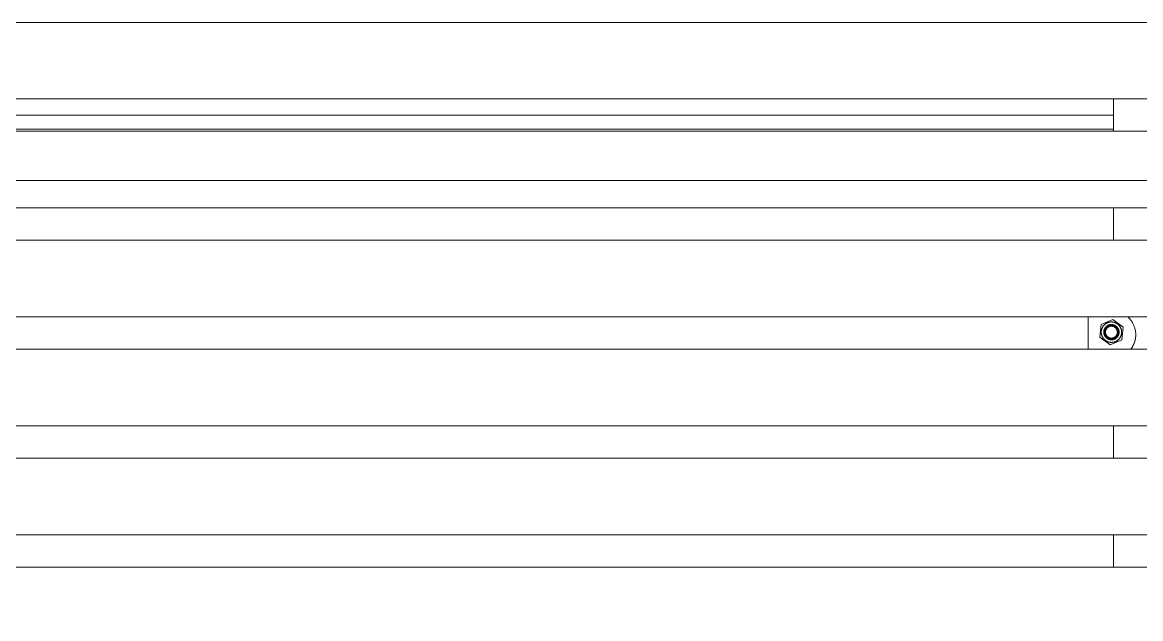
# Model space of a CAD drawing. Header units: inches. Extents: x -12 to 176, y -4 to 123.
# Drawn here: x 13.36 to 35.97, y 48.05 to 60.11 of the extents above; entities that cross this region are included whole.
import ezdxf

# ---------------------------------------------------------------- set-up
doc = ezdxf.new("R2010")
doc.units = ezdxf.units.IN
doc.layers.add('ZANO_R', color=7, linetype='Continuous', lineweight=0)

msp = doc.modelspace()

# ---------------------------------------------------------------- linework, layer by layer
at = {"layer": 'ZANO_R'}
for p, q in [((1.28338, 60.10848), (71.91337, 60.10848)), ((71.91337, 58.56034), (1.28338, 58.56034)), ((35.41727, 58.56034), (35.41727, 57.90572)), ((35.41727, 58.23339), (4.51173, 58.23339)), ((1.28338, 57.90572), (71.91337, 57.90572)), ((35.41727, 57.95067), (4.51173, 57.95067)), ((71.91337, 56.35758), (1.28338, 56.35758)), ((35.41727, 56.35758), (35.41727, 55.70296)), ((1.28338, 55.70296), (71.91337, 55.70296)), ((71.91337, 54.15482), (1.28338, 54.15482)), ((34.90546, 54.15482), (34.90546, 53.5002)), ((35.40605, 54.10254), (35.16939, 53.99841)), ((35.27246, 54.0233), (35.27866, 54.02683)), ((35.27866, 54.02683), (35.28498, 54.03015)), ((35.28498, 54.03015), (35.2914, 54.03324)), ((35.2914, 54.03324), (35.29794, 54.03612)), ((35.29794, 54.03612), (35.30456, 54.03876)), ((35.30456, 54.03876), (35.31128, 54.04118)), ((35.31128, 54.04118), (35.31807, 54.04336)), ((35.31807, 54.04336), (35.32493, 54.04531)), ((35.32493, 54.04531), (35.33186, 54.04702)), ((35.33186, 54.04702), (35.33884, 54.04849)), ((35.33884, 54.04849), (35.34587, 54.04971)), ((35.34587, 54.04971), (35.35294, 54.0507)), ((35.35294, 54.0507), (35.36004, 54.05144)), ((35.36004, 54.05144), (35.36715, 54.05193)), ((35.36715, 54.05193), (35.37429, 54.05218)), ((35.37429, 54.05218), (35.38142, 54.05218)), ((35.38142, 54.05218), (35.38855, 54.05194)), ((35.38855, 54.05194), (35.39567, 54.05145)), ((35.39567, 54.05145), (35.40277, 54.05071)), ((35.40277, 54.05071), (35.40984, 54.04973)), ((35.61456, 53.94965), (35.40605, 54.10254)), ((35.40984, 54.04973), (35.41686, 54.0485)), ((35.41686, 54.0485), (35.42385, 54.04704)), ((35.42385, 54.04704), (35.43078, 54.04533)), ((35.43078, 54.04533), (35.43764, 54.04339)), ((35.43764, 54.04339), (35.44444, 54.04121)), ((35.44444, 54.04121), (35.45115, 54.0388)), ((35.45115, 54.0388), (35.45778, 54.03615)), ((35.45778, 54.03615), (35.46431, 54.03328)), ((35.46431, 54.03328), (35.47074, 54.03019)), ((35.47074, 54.03019), (35.47706, 54.02687)), ((35.47706, 54.02687), (35.48326, 54.02334)), ((35.70951, 54.15482), (35.72171, 54.14332)), ((35.72171, 54.14332), (35.7335, 54.13142)), ((35.7335, 54.13142), (35.74489, 54.11912)), ((35.74489, 54.11912), (35.75585, 54.10644)), ((35.75585, 54.10644), (35.76637, 54.09339)), ((35.76637, 54.09339), (35.77644, 54.07999)), ((35.77644, 54.07999), (35.78604, 54.06626)), ((35.78604, 54.06626), (35.79517, 54.05221)), ((35.79517, 54.05221), (35.80382, 54.03785)), ((35.80382, 54.03785), (35.81198, 54.02321)), ((35.16939, 53.99841), (35.14124, 53.74139)), ((35.17121, 53.84547), (35.17133, 53.85261)), ((35.17133, 53.83834), (35.17121, 53.84547)), ((35.17133, 53.85261), (35.17169, 53.85973)), ((35.1717, 53.83121), (35.17133, 53.83834)), ((35.17169, 53.85973), (35.17231, 53.86684)), ((35.17232, 53.8241), (35.1717, 53.83121)), ((35.17231, 53.86684), (35.17317, 53.87393)), ((35.17318, 53.81702), (35.17232, 53.8241)), ((35.17317, 53.87393), (35.17427, 53.88097)), ((35.17428, 53.80997), (35.17318, 53.81702)), ((35.17427, 53.88097), (35.17561, 53.88798)), ((35.17563, 53.80297), (35.17428, 53.80997)), ((35.17561, 53.88798), (35.1772, 53.89494)), ((35.17722, 53.79601), (35.17563, 53.80297)), ((35.1772, 53.89494), (35.17903, 53.90184)), ((35.17903, 53.90184), (35.18109, 53.90867)), ((35.18109, 53.90867), (35.18339, 53.91542)), ((35.18339, 53.91542), (35.18591, 53.9221)), ((35.18591, 53.9221), (35.18867, 53.92868)), ((35.18867, 53.92868), (35.19165, 53.93516)), ((35.19165, 53.93516), (35.19486, 53.94153)), ((35.19486, 53.94153), (35.19828, 53.94779)), ((35.19828, 53.94779), (35.20192, 53.95393)), ((35.20192, 53.95393), (35.20577, 53.95994)), ((35.20577, 53.95994), (35.20982, 53.96581)), ((35.20982, 53.96581), (35.21407, 53.97154)), ((35.21407, 53.97154), (35.21852, 53.97712)), ((35.21852, 53.97712), (35.22316, 53.98255)), ((35.22288, 53.84548), (35.22297, 53.85083)), ((35.22297, 53.84013), (35.22288, 53.84548)), ((35.22297, 53.85083), (35.22325, 53.85618)), ((35.22325, 53.83479), (35.22297, 53.84013)), ((35.22316, 53.98255), (35.22798, 53.98781)), ((35.22325, 53.85618), (35.22371, 53.86151)), ((35.22371, 53.82946), (35.22325, 53.83479)), ((35.22371, 53.86151), (35.22435, 53.86682)), ((35.22436, 53.82415), (35.22371, 53.82946)), ((35.22435, 53.86682), (35.22518, 53.87211)), ((35.22519, 53.81886), (35.22436, 53.82415)), ((35.22518, 53.87211), (35.22619, 53.87737)), ((35.2262, 53.8136), (35.22519, 53.81886)), ((35.22619, 53.87737), (35.22738, 53.88258)), ((35.22739, 53.80839), (35.2262, 53.8136)), ((35.22738, 53.88258), (35.22874, 53.88776)), ((35.22876, 53.80321), (35.22739, 53.80839)), ((35.22798, 53.98781), (35.23298, 53.9929)), ((35.22874, 53.88776), (35.23029, 53.89288)), ((35.23031, 53.79809), (35.22876, 53.80321)), ((35.23029, 53.89288), (35.23201, 53.89795)), ((35.23201, 53.89795), (35.23391, 53.90295)), ((35.23298, 53.9929), (35.23815, 53.99781)), ((35.23391, 53.90295), (35.23598, 53.90789)), ((35.23598, 53.90789), (35.23822, 53.91275)), ((35.23815, 53.99781), (35.24349, 54.00254)), ((35.23822, 53.91275), (35.24062, 53.91753)), ((35.24018, 53.85024), (35.2401, 53.84549)), ((35.2401, 53.84549), (35.24019, 53.84073)), ((35.24043, 53.85499), (35.24018, 53.85024)), ((35.24019, 53.84073), (35.24043, 53.83598)), ((35.24084, 53.85973), (35.24043, 53.85499)), ((35.24043, 53.83598), (35.24084, 53.83124)), ((35.24062, 53.91753), (35.24319, 53.92222)), ((35.24141, 53.86446), (35.24084, 53.85973)), ((35.24084, 53.83124), (35.24142, 53.82652)), ((35.24215, 53.86916), (35.24141, 53.86446)), ((35.24142, 53.82652), (35.24216, 53.82182)), ((35.24304, 53.87383), (35.24215, 53.86916)), ((35.24216, 53.82182), (35.24305, 53.81715)), ((35.2441, 53.87847), (35.24304, 53.87383)), ((35.24305, 53.81715), (35.24411, 53.81251)), ((35.24319, 53.92222), (35.24591, 53.92683)), ((35.24349, 54.00254), (35.24899, 54.00709)), ((35.24532, 53.88306), (35.2441, 53.87847)), ((35.24411, 53.81251), (35.24533, 53.80791)), ((35.24669, 53.88762), (35.24532, 53.88306)), ((35.24533, 53.80791), (35.24671, 53.80336)), ((35.24591, 53.92683), (35.2488, 53.93134)), ((35.24822, 53.89212), (35.24669, 53.88762)), ((35.24671, 53.80336), (35.24824, 53.79886)), ((35.24991, 53.89657), (35.24822, 53.89212)), ((35.2488, 53.93134), (35.25184, 53.93574)), ((35.24899, 54.00709), (35.25465, 54.01144)), ((35.25175, 53.90096), (35.24991, 53.89657)), ((35.25374, 53.90528), (35.25175, 53.90096)), ((35.25184, 53.93574), (35.25503, 53.94004)), ((35.25587, 53.90953), (35.25374, 53.90528)), ((35.25465, 54.01144), (35.26045, 54.0156)), ((35.25503, 53.94004), (35.25836, 53.94422)), ((35.25815, 53.9137), (35.25587, 53.90953)), ((35.25733, 53.84549), (35.2574, 53.84965)), ((35.2574, 53.84133), (35.25733, 53.84549)), ((35.2574, 53.84965), (35.25761, 53.85381)), ((35.25762, 53.83717), (35.2574, 53.84133)), ((35.25761, 53.85381), (35.25797, 53.85796)), ((35.25798, 53.83303), (35.25762, 53.83717)), ((35.25797, 53.85796), (35.25847, 53.86209)), ((35.25848, 53.82889), (35.25798, 53.83303)), ((35.26058, 53.91779), (35.25815, 53.9137)), ((35.25836, 53.94422), (35.26184, 53.94829)), ((35.25847, 53.86209), (35.25911, 53.8662)), ((35.25912, 53.82478), (35.25848, 53.82889)), ((35.25911, 53.8662), (35.2599, 53.87029)), ((35.25991, 53.8207), (35.25912, 53.82478)), ((35.2599, 53.87029), (35.26082, 53.87435)), ((35.26084, 53.81664), (35.25991, 53.8207)), ((35.26045, 54.0156), (35.26639, 54.01955)), ((35.26314, 53.9218), (35.26058, 53.91779)), ((35.26082, 53.87435), (35.26189, 53.87837)), ((35.2619, 53.81261), (35.26084, 53.81664)), ((35.26184, 53.94829), (35.26546, 53.95223)), ((35.26189, 53.87837), (35.26309, 53.88236)), ((35.26311, 53.80863), (35.2619, 53.81261)), ((35.26309, 53.88236), (35.26443, 53.8863)), ((35.26445, 53.80469), (35.26311, 53.80863)), ((35.26585, 53.92572), (35.26314, 53.9218)), ((35.26443, 53.8863), (35.26591, 53.89019)), ((35.26593, 53.8008), (35.26445, 53.80469)), ((35.26546, 53.95223), (35.26921, 53.95605)), ((35.26868, 53.92954), (35.26585, 53.92572)), ((35.26591, 53.89019), (35.26752, 53.89403)), ((35.26754, 53.79696), (35.26593, 53.8008)), ((35.26639, 54.01955), (35.27246, 54.0233)), ((35.26752, 53.89403), (35.26926, 53.89781)), ((35.27165, 53.93326), (35.26868, 53.92954)), ((35.26921, 53.95605), (35.27309, 53.95974)), ((35.26926, 53.89781), (35.27113, 53.90153)), ((35.27113, 53.90153), (35.27312, 53.90518)), ((35.27474, 53.93687), (35.27165, 53.93326)), ((35.27309, 53.95974), (35.27709, 53.96329)), ((35.27312, 53.90518), (35.27524, 53.90876)), ((35.27795, 53.94038), (35.27474, 53.93687)), ((35.27524, 53.90876), (35.27749, 53.91227)), ((35.27709, 53.96329), (35.28122, 53.9667)), ((35.27749, 53.91227), (35.27985, 53.91569)), ((35.28129, 53.94377), (35.27795, 53.94038)), ((35.27985, 53.91569), (35.28233, 53.91903)), ((35.28122, 53.9667), (35.28546, 53.96996)), ((35.28473, 53.94705), (35.28129, 53.94377)), ((35.28233, 53.91903), (35.28493, 53.92229)), ((35.28829, 53.9502), (35.28473, 53.94705)), ((35.28493, 53.92229), (35.28763, 53.92545)), ((35.28546, 53.96996), (35.28981, 53.97308)), ((35.28763, 53.92545), (35.29045, 53.92852)), ((35.29196, 53.95323), (35.28829, 53.9502)), ((35.28981, 53.97308), (35.29426, 53.97604)), ((35.29045, 53.92852), (35.29336, 53.93149)), ((35.29573, 53.95613), (35.29196, 53.95323)), ((35.29336, 53.93149), (35.29638, 53.93436)), ((35.29426, 53.97604), (35.29882, 53.97885)), ((35.2996, 53.9589), (35.29573, 53.95613)), ((35.29638, 53.93436), (35.29949, 53.93712)), ((35.29882, 53.97885), (35.30347, 53.9815)), ((35.29949, 53.93712), (35.3027, 53.93977)), ((35.30356, 53.96154), (35.2996, 53.9589)), ((35.3027, 53.93977), (35.306, 53.94231)), ((35.30347, 53.9815), (35.30821, 53.98399)), ((35.30761, 53.96404), (35.30356, 53.96154)), ((35.306, 53.94231), (35.30938, 53.94473)), ((35.31174, 53.96639), (35.30761, 53.96404)), ((35.30821, 53.98399), (35.31303, 53.98631)), ((35.30938, 53.94473), (35.31285, 53.94704)), ((35.31595, 53.9686), (35.31174, 53.96639)), ((35.31285, 53.94704), (35.31639, 53.94922)), ((35.31303, 53.98631), (35.31793, 53.98847)), ((35.32024, 53.97067), (35.31595, 53.9686)), ((35.31639, 53.94922), (35.32001, 53.95128)), ((35.31793, 53.98847), (35.3229, 53.99045)), ((35.32001, 53.95128), (35.32369, 53.95322)), ((35.32459, 53.97258), (35.32024, 53.97067)), ((35.3229, 53.99045), (35.32793, 53.99226)), ((35.32369, 53.95322), (35.32744, 53.95502)), ((35.32901, 53.97435), (35.32459, 53.97258)), ((35.32744, 53.95502), (35.33125, 53.9567)), ((35.32793, 53.99226), (35.33303, 53.9939)), ((35.33348, 53.97596), (35.32901, 53.97435)), ((35.33125, 53.9567), (35.33512, 53.95824)), ((35.33303, 53.9939), (35.33817, 53.99536)), ((35.33801, 53.97741), (35.33348, 53.97596)), ((35.33512, 53.95824), (35.33904, 53.95965)), ((35.34259, 53.97871), (35.33801, 53.97741)), ((35.33817, 53.99536), (35.34337, 53.99664)), ((35.33904, 53.95965), (35.343, 53.96093)), ((35.34721, 53.97985), (35.34259, 53.97871)), ((35.343, 53.96093), (35.347, 53.96206)), ((35.34337, 53.99664), (35.34861, 53.99775)), ((35.347, 53.96206), (35.35104, 53.96306)), ((35.35186, 53.98083), (35.34721, 53.97985)), ((35.34861, 53.99775), (35.35388, 53.99867)), ((35.35104, 53.96306), (35.35512, 53.96392)), ((35.35655, 53.98165), (35.35186, 53.98083)), ((35.35388, 53.99867), (35.35918, 53.9994)), ((35.35512, 53.96392), (35.35922, 53.96463)), ((35.36126, 53.9823), (35.35655, 53.98165)), ((35.35918, 53.9994), (35.3645, 53.99996)), ((35.35922, 53.96463), (35.36334, 53.96521)), ((35.36599, 53.9828), (35.36126, 53.9823)), ((35.36334, 53.96521), (35.36748, 53.96564)), ((35.3645, 53.99996), (35.36984, 54.00033)), ((35.37074, 53.98313), (35.36599, 53.9828)), ((35.36748, 53.96564), (35.37163, 53.96593)), ((35.36984, 54.00033), (35.37519, 54.00051)), ((35.37549, 53.98329), (35.37074, 53.98313)), ((35.37163, 53.96593), (35.37579, 53.96607)), ((35.37519, 54.00051), (35.38054, 54.00052)), ((35.38025, 53.98329), (35.37549, 53.98329)), ((35.37579, 53.96607), (35.37995, 53.96607)), ((35.37995, 53.96607), (35.38411, 53.96593)), ((35.385, 53.98313), (35.38025, 53.98329)), ((35.38054, 54.00052), (35.38589, 54.00033)), ((35.38411, 53.96593), (35.38827, 53.96564)), ((35.38975, 53.9828), (35.385, 53.98313)), ((35.38589, 54.00033), (35.39123, 53.99996)), ((35.38827, 53.96564), (35.39241, 53.96521)), ((35.39448, 53.98231), (35.38975, 53.9828)), ((35.39123, 53.99996), (35.39655, 53.99941)), ((35.39241, 53.96521), (35.39653, 53.96464)), ((35.39919, 53.98166), (35.39448, 53.98231)), ((35.39653, 53.96464), (35.40063, 53.96393)), ((35.39655, 53.99941), (35.40185, 53.99868)), ((35.40388, 53.98084), (35.39919, 53.98166)), ((35.40063, 53.96393), (35.4047, 53.96307)), ((35.40185, 53.99868), (35.40712, 53.99776)), ((35.40853, 53.97987), (35.40388, 53.98084)), ((35.4047, 53.96307), (35.40874, 53.96208)), ((35.40712, 53.99776), (35.41236, 53.99666)), ((35.41315, 53.97873), (35.40853, 53.97987)), ((35.40874, 53.96208), (35.41275, 53.96094)), ((35.41236, 53.99666), (35.41756, 53.99538)), ((35.41275, 53.96094), (35.41671, 53.95967)), ((35.41773, 53.97743), (35.41315, 53.97873)), ((35.41671, 53.95967), (35.42063, 53.95826)), ((35.41756, 53.99538), (35.42271, 53.99392)), ((35.42226, 53.97598), (35.41773, 53.97743)), ((35.42063, 53.95826), (35.4245, 53.95672)), ((35.42673, 53.97437), (35.42226, 53.97598)), ((35.42271, 53.99392), (35.4278, 53.99229)), ((35.4245, 53.95672), (35.42831, 53.95505)), ((35.43115, 53.97261), (35.42673, 53.97437)), ((35.4278, 53.99229), (35.43284, 53.99048)), ((35.42831, 53.95505), (35.43206, 53.95324)), ((35.43551, 53.97069), (35.43115, 53.97261)), ((35.43206, 53.95324), (35.43574, 53.95131)), ((35.43284, 53.99048), (35.43781, 53.98849)), ((35.43979, 53.96863), (35.43551, 53.97069)), ((35.43574, 53.95131), (35.43936, 53.94925)), ((35.43781, 53.98849), (35.44271, 53.98634)), ((35.43936, 53.94925), (35.4429, 53.94706)), ((35.44401, 53.96642), (35.43979, 53.96863)), ((35.44271, 53.98634), (35.44753, 53.98402)), ((35.4429, 53.94706), (35.44637, 53.94476)), ((35.44814, 53.96407), (35.44401, 53.96642)), ((35.44637, 53.94476), (35.44975, 53.94234)), ((35.44753, 53.98402), (35.45227, 53.98153)), ((35.45219, 53.96157), (35.44814, 53.96407)), ((35.44975, 53.94234), (35.45305, 53.9398)), ((35.45615, 53.95894), (35.45219, 53.96157)), ((35.45227, 53.98153), (35.45692, 53.97889)), ((35.45305, 53.9398), (35.45626, 53.93715)), ((35.46002, 53.95617), (35.45615, 53.95894)), ((35.45626, 53.93715), (35.45938, 53.93439)), ((35.45692, 53.97889), (35.46148, 53.97608)), ((35.45938, 53.93439), (35.4624, 53.93153)), ((35.46379, 53.95327), (35.46002, 53.95617)), ((35.46148, 53.97608), (35.46593, 53.97312)), ((35.4624, 53.93153), (35.46532, 53.92856)), ((35.46746, 53.95024), (35.46379, 53.95327)), ((35.46532, 53.92856), (35.46813, 53.92549)), ((35.46593, 53.97312), (35.47028, 53.97)), ((35.47102, 53.94709), (35.46746, 53.95024)), ((35.46813, 53.92549), (35.47084, 53.92233)), ((35.47028, 53.97), (35.47453, 53.96674)), ((35.47084, 53.92233), (35.47343, 53.91908)), ((35.47447, 53.94381), (35.47102, 53.94709)), ((35.47343, 53.91908), (35.47591, 53.91573)), ((35.4778, 53.94042), (35.47447, 53.94381)), ((35.47453, 53.96674), (35.47865, 53.96333)), ((35.47591, 53.91573), (35.47828, 53.91231)), ((35.48102, 53.93692), (35.4778, 53.94042)), ((35.47828, 53.91231), (35.48052, 53.9088)), ((35.47865, 53.96333), (35.48266, 53.95978)), ((35.48052, 53.9088), (35.48265, 53.90522)), ((35.48411, 53.9333), (35.48102, 53.93692)), ((35.48265, 53.90522), (35.48465, 53.90157)), ((35.48266, 53.95978), (35.48654, 53.9561)), ((35.48326, 54.02334), (35.48933, 54.0196)), ((35.48708, 53.92958), (35.48411, 53.9333)), ((35.48465, 53.90157), (35.48652, 53.89786)), ((35.48652, 53.89786), (35.48826, 53.89408)), ((35.48654, 53.9561), (35.49029, 53.95228)), ((35.48992, 53.92576), (35.48708, 53.92958)), ((35.48826, 53.89408), (35.48987, 53.89024)), ((35.48989, 53.80085), (35.48828, 53.79701)), ((35.48933, 54.0196), (35.49528, 54.01565)), ((35.48987, 53.89024), (35.49135, 53.88635)), ((35.49136, 53.80474), (35.48989, 53.80085)), ((35.49262, 53.92185), (35.48992, 53.92576)), ((35.49029, 53.95228), (35.49391, 53.94834)), ((35.49135, 53.88635), (35.49269, 53.88241)), ((35.4927, 53.80868), (35.49136, 53.80474)), ((35.49519, 53.91785), (35.49262, 53.92185)), ((35.49269, 53.88241), (35.49389, 53.87842)), ((35.49391, 53.81267), (35.4927, 53.80868)), ((35.49389, 53.87842), (35.49496, 53.8744)), ((35.49391, 53.94834), (35.49739, 53.94427)), ((35.49497, 53.81669), (35.49391, 53.81267)), ((35.49496, 53.8744), (35.49589, 53.87034)), ((35.4959, 53.82075), (35.49497, 53.81669)), ((35.49761, 53.91375), (35.49519, 53.91785)), ((35.49528, 54.01565), (35.50108, 54.0115)), ((35.49589, 53.87034), (35.49667, 53.86625)), ((35.49668, 53.82483), (35.4959, 53.82075)), ((35.49667, 53.86625), (35.49732, 53.86214)), ((35.49733, 53.82895), (35.49668, 53.82483)), ((35.49732, 53.86214), (35.49782, 53.85801)), ((35.49783, 53.83308), (35.49733, 53.82895)), ((35.49739, 53.94427), (35.50073, 53.94009)), ((35.4999, 53.90958), (35.49761, 53.91375)), ((35.49782, 53.85801), (35.49818, 53.85386)), ((35.49818, 53.83723), (35.49783, 53.83308)), ((35.49818, 53.85386), (35.4984, 53.84971)), ((35.4984, 53.84138), (35.49818, 53.83723)), ((35.4984, 53.84971), (35.49847, 53.84554)), ((35.49847, 53.84554), (35.4984, 53.84138)), ((35.50203, 53.90533), (35.4999, 53.90958)), ((35.50073, 53.94009), (35.50392, 53.9358)), ((35.50108, 54.0115), (35.50673, 54.00715)), ((35.50403, 53.90101), (35.50203, 53.90533)), ((35.50392, 53.9358), (35.50696, 53.93139)), ((35.50587, 53.89663), (35.50403, 53.90101)), ((35.50755, 53.89218), (35.50587, 53.89663)), ((35.50673, 54.00715), (35.51224, 54.0026)), ((35.50696, 53.93139), (35.50985, 53.92689)), ((35.50909, 53.88767), (35.50755, 53.89218)), ((35.50757, 53.79891), (35.50911, 53.80342)), ((35.51046, 53.88312), (35.50909, 53.88767)), ((35.50911, 53.80342), (35.51048, 53.80797)), ((35.50985, 53.92689), (35.51258, 53.92228)), ((35.51168, 53.87852), (35.51046, 53.88312)), ((35.51048, 53.80797), (35.5117, 53.81257)), ((35.51274, 53.87389), (35.51168, 53.87852)), ((35.5117, 53.81257), (35.51275, 53.81721)), ((35.51224, 54.0026), (35.51758, 53.99787)), ((35.51258, 53.92228), (35.51515, 53.91759)), ((35.51364, 53.86922), (35.51274, 53.87389)), ((35.51275, 53.81721), (35.51365, 53.82188)), ((35.51438, 53.86452), (35.51364, 53.86922)), ((35.51365, 53.82188), (35.51439, 53.82658)), ((35.51495, 53.85979), (35.51438, 53.86452)), ((35.51439, 53.82658), (35.51496, 53.8313)), ((35.51536, 53.85505), (35.51495, 53.85979)), ((35.51496, 53.8313), (35.51537, 53.83604)), ((35.51515, 53.91759), (35.51755, 53.91281)), ((35.51561, 53.8503), (35.51536, 53.85505)), ((35.51537, 53.83604), (35.51561, 53.84079)), ((35.51569, 53.84555), (35.51561, 53.8503)), ((35.51561, 53.84079), (35.51569, 53.84555)), ((35.51755, 53.91281), (35.51979, 53.90795)), ((35.51758, 53.99787), (35.52275, 53.99296)), ((35.51979, 53.90795), (35.52186, 53.90301)), ((35.52186, 53.90301), (35.52376, 53.89801)), ((35.52275, 53.99296), (35.52776, 53.98787)), ((35.52376, 53.89801), (35.52549, 53.89294)), ((35.52549, 53.89294), (35.52703, 53.88782)), ((35.52705, 53.80328), (35.52551, 53.79816)), ((35.52703, 53.88782), (35.52841, 53.88265)), ((35.52842, 53.80845), (35.52705, 53.80328)), ((35.52776, 53.98787), (35.53258, 53.98261)), ((35.52841, 53.88265), (35.5296, 53.87743)), ((35.52961, 53.81367), (35.52842, 53.80845)), ((35.5296, 53.87743), (35.53061, 53.87218)), ((35.53062, 53.81893), (35.52961, 53.81367)), ((35.53061, 53.87218), (35.53144, 53.86689)), ((35.53145, 53.82421), (35.53062, 53.81893)), ((35.53144, 53.86689), (35.53208, 53.86158)), ((35.53209, 53.82952), (35.53145, 53.82421)), ((35.53208, 53.86158), (35.53255, 53.85625)), ((35.53255, 53.83486), (35.53209, 53.82952)), ((35.53255, 53.85625), (35.53282, 53.8509)), ((35.53283, 53.8402), (35.53255, 53.83486)), ((35.53258, 53.98261), (35.53722, 53.97719)), ((35.53282, 53.8509), (35.53292, 53.84555)), ((35.53292, 53.84555), (35.53283, 53.8402)), ((35.53722, 53.97719), (35.54167, 53.97162)), ((35.54167, 53.97162), (35.54593, 53.96589)), ((35.54593, 53.96589), (35.54998, 53.96002)), ((35.54998, 53.96002), (35.55383, 53.95401)), ((35.55383, 53.95401), (35.55747, 53.94787)), ((35.55747, 53.94787), (35.5609, 53.94161)), ((35.5609, 53.94161), (35.5641, 53.93524)), ((35.5641, 53.93524), (35.56709, 53.92876)), ((35.56709, 53.92876), (35.56985, 53.92218)), ((35.56985, 53.92218), (35.57238, 53.91551)), ((35.57238, 53.91551), (35.57468, 53.90875)), ((35.57468, 53.90875), (35.57675, 53.90192)), ((35.57675, 53.90192), (35.57857, 53.89503)), ((35.57857, 53.89503), (35.58016, 53.88807)), ((35.58018, 53.80305), (35.5786, 53.7961)), ((35.58016, 53.88807), (35.58151, 53.88106)), ((35.58153, 53.81006), (35.58018, 53.80305)), ((35.58151, 53.88106), (35.58262, 53.87401)), ((35.58263, 53.81711), (35.58153, 53.81006)), ((35.58262, 53.87401), (35.58348, 53.86693)), ((35.58349, 53.82419), (35.58263, 53.81711)), ((35.58348, 53.86693), (35.5841, 53.85982)), ((35.5841, 53.8313), (35.58349, 53.82419)), ((35.5841, 53.85982), (35.58447, 53.8527)), ((35.58447, 53.83843), (35.5841, 53.8313)), ((35.58447, 53.8527), (35.58459, 53.84556)), ((35.58459, 53.84556), (35.58447, 53.83843)), ((35.58641, 53.69263), (35.61456, 53.94965)), ((35.81198, 54.02321), (35.81962, 54.00829)), ((35.81962, 54.00829), (35.82676, 53.99313)), ((35.82676, 53.99313), (35.83337, 53.97773)), ((35.83337, 53.97773), (35.83946, 53.96211)), ((35.83946, 53.96211), (35.84501, 53.9463)), ((35.84501, 53.9463), (35.85002, 53.93031)), ((35.85002, 53.93031), (35.85447, 53.91415)), ((35.85447, 53.91415), (35.85838, 53.89785)), ((35.85838, 53.89785), (35.86173, 53.88143)), ((35.86173, 53.88143), (35.86451, 53.8649)), ((35.86451, 53.8649), (35.86673, 53.84829)), ((35.86673, 53.84829), (35.86838, 53.83161)), ((35.86838, 53.83161), (35.86947, 53.81489)), ((35.86947, 53.81489), (35.86998, 53.79814)), ((35.14124, 53.74139), (35.34974, 53.5885)), ((35.17905, 53.78911), (35.17722, 53.79601)), ((35.18112, 53.78228), (35.17905, 53.78911)), ((35.18342, 53.77553), (35.18112, 53.78228)), ((35.18595, 53.76886), (35.18342, 53.77553)), ((35.18871, 53.76228), (35.18595, 53.76886)), ((35.19169, 53.7558), (35.18871, 53.76228)), ((35.1949, 53.74942), (35.19169, 53.7558)), ((35.19833, 53.74316), (35.1949, 53.74942)), ((35.20197, 53.73703), (35.19833, 53.74316)), ((35.20582, 53.73102), (35.20197, 53.73703)), ((35.20987, 53.72515), (35.20582, 53.73102)), ((35.21413, 53.71942), (35.20987, 53.72515)), ((35.21858, 53.71384), (35.21413, 53.71942)), ((35.22322, 53.70842), (35.21858, 53.71384)), ((35.22804, 53.70316), (35.22322, 53.70842)), ((35.23304, 53.69808), (35.22804, 53.70316)), ((35.23204, 53.79303), (35.23031, 53.79809)), ((35.23394, 53.78802), (35.23204, 53.79303)), ((35.23822, 53.69316), (35.23304, 53.69808)), ((35.23601, 53.78309), (35.23394, 53.78802)), ((35.23825, 53.77823), (35.23601, 53.78309)), ((35.24356, 53.68843), (35.23822, 53.69316)), ((35.24065, 53.77345), (35.23825, 53.77823)), ((35.24322, 53.76875), (35.24065, 53.77345)), ((35.24595, 53.76415), (35.24322, 53.76875)), ((35.24906, 53.68389), (35.24356, 53.68843)), ((35.24884, 53.75964), (35.24595, 53.76415)), ((35.24824, 53.79886), (35.24993, 53.79441)), ((35.25188, 53.75524), (35.24884, 53.75964)), ((35.25472, 53.67954), (35.24906, 53.68389)), ((35.24993, 53.79441), (35.25177, 53.79002)), ((35.25177, 53.79002), (35.25376, 53.7857)), ((35.25507, 53.75094), (35.25188, 53.75524)), ((35.25376, 53.7857), (35.2559, 53.78145)), ((35.26052, 53.67539), (35.25472, 53.67954)), ((35.25841, 53.74676), (35.25507, 53.75094)), ((35.2559, 53.78145), (35.25818, 53.77728)), ((35.25818, 53.77728), (35.26061, 53.77319)), ((35.26189, 53.7427), (35.25841, 53.74676)), ((35.26646, 53.67144), (35.26052, 53.67539)), ((35.26061, 53.77319), (35.26318, 53.76919)), ((35.26551, 53.73875), (35.26189, 53.7427)), ((35.26318, 53.76919), (35.26588, 53.76527)), ((35.26926, 53.73494), (35.26551, 53.73875)), ((35.26588, 53.76527), (35.26872, 53.76145)), ((35.27254, 53.66769), (35.26646, 53.67144)), ((35.26928, 53.79318), (35.26754, 53.79696)), ((35.26872, 53.76145), (35.27168, 53.75773)), ((35.27314, 53.73125), (35.26926, 53.73494)), ((35.27115, 53.78946), (35.26928, 53.79318)), ((35.27315, 53.78581), (35.27115, 53.78946)), ((35.27168, 53.75773), (35.27478, 53.75412)), ((35.27874, 53.66416), (35.27254, 53.66769)), ((35.27715, 53.7277), (35.27314, 53.73125)), ((35.27527, 53.78223), (35.27315, 53.78581)), ((35.27478, 53.75412), (35.27799, 53.75062)), ((35.27752, 53.77873), (35.27527, 53.78223)), ((35.28127, 53.7243), (35.27715, 53.7277)), ((35.27988, 53.7753), (35.27752, 53.77873)), ((35.27799, 53.75062), (35.28133, 53.74722)), ((35.28506, 53.66085), (35.27874, 53.66416)), ((35.28236, 53.77196), (35.27988, 53.7753)), ((35.28551, 53.72103), (35.28127, 53.7243)), ((35.28133, 53.74722), (35.28478, 53.74395)), ((35.28496, 53.76871), (35.28236, 53.77196)), ((35.28478, 53.74395), (35.28834, 53.7408)), ((35.28767, 53.76554), (35.28496, 53.76871)), ((35.29149, 53.65775), (35.28506, 53.66085)), ((35.28987, 53.71792), (35.28551, 53.72103)), ((35.29048, 53.76248), (35.28767, 53.76554)), ((35.28834, 53.7408), (35.29201, 53.73777)), ((35.29432, 53.71496), (35.28987, 53.71792)), ((35.2934, 53.75951), (35.29048, 53.76248)), ((35.29802, 53.65488), (35.29149, 53.65775)), ((35.29201, 53.73777), (35.29578, 53.73487)), ((35.29642, 53.75664), (35.2934, 53.75951)), ((35.29888, 53.71215), (35.29432, 53.71496)), ((35.29578, 53.73487), (35.29965, 53.7321)), ((35.29953, 53.75389), (35.29642, 53.75664)), ((35.30465, 53.65224), (35.29802, 53.65488)), ((35.30353, 53.7095), (35.29888, 53.71215)), ((35.30274, 53.75124), (35.29953, 53.75389)), ((35.29965, 53.7321), (35.30361, 53.72946)), ((35.30604, 53.7487), (35.30274, 53.75124)), ((35.30827, 53.70702), (35.30353, 53.7095)), ((35.30361, 53.72946), (35.30766, 53.72697)), ((35.31136, 53.64983), (35.30465, 53.65224)), ((35.30943, 53.74627), (35.30604, 53.7487)), ((35.30766, 53.72697), (35.31179, 53.72462)), ((35.31309, 53.7047), (35.30827, 53.70702)), ((35.31289, 53.74397), (35.30943, 53.74627)), ((35.31816, 53.64765), (35.31136, 53.64983)), ((35.31179, 53.72462), (35.316, 53.72241)), ((35.31644, 53.74179), (35.31289, 53.74397)), ((35.31799, 53.70254), (35.31309, 53.7047)), ((35.316, 53.72241), (35.32029, 53.72034)), ((35.32006, 53.73973), (35.31644, 53.74179)), ((35.32296, 53.70056), (35.31799, 53.70254)), ((35.32502, 53.6457), (35.31816, 53.64765)), ((35.32374, 53.73779), (35.32006, 53.73973)), ((35.32029, 53.72034), (35.32465, 53.71843)), ((35.328, 53.69875), (35.32296, 53.70056)), ((35.32749, 53.73599), (35.32374, 53.73779)), ((35.32465, 53.71843), (35.32906, 53.71667)), ((35.33195, 53.644), (35.32502, 53.6457)), ((35.3313, 53.73431), (35.32749, 53.73599)), ((35.33309, 53.69711), (35.328, 53.69875)), ((35.32906, 53.71667), (35.33354, 53.71506)), ((35.33517, 53.73277), (35.3313, 53.73431)), ((35.33893, 53.64253), (35.33195, 53.644)), ((35.33824, 53.69566), (35.33309, 53.69711)), ((35.33354, 53.71506), (35.33807, 53.7136)), ((35.33909, 53.73136), (35.33517, 53.73277)), ((35.33807, 53.7136), (35.34265, 53.71231)), ((35.34344, 53.69438), (35.33824, 53.69566)), ((35.34596, 53.64131), (35.33893, 53.64253)), ((35.34305, 53.73009), (35.33909, 53.73136)), ((35.34265, 53.71231), (35.34727, 53.71117)), ((35.34705, 53.72896), (35.34305, 53.73009)), ((35.34867, 53.69328), (35.34344, 53.69438)), ((35.35303, 53.64033), (35.34596, 53.64131)), ((35.35109, 53.72796), (35.34705, 53.72896)), ((35.34727, 53.71117), (35.35192, 53.71019)), ((35.35395, 53.69236), (35.34867, 53.69328)), ((35.34974, 53.5885), (35.58641, 53.69263)), ((35.35517, 53.72711), (35.35109, 53.72796)), ((35.35192, 53.71019), (35.35661, 53.70938)), ((35.36013, 53.63959), (35.35303, 53.64033)), ((35.35925, 53.69162), (35.35395, 53.69236)), ((35.35927, 53.72639), (35.35517, 53.72711)), ((35.35661, 53.70938), (35.36132, 53.70872)), ((35.36457, 53.69107), (35.35925, 53.69162)), ((35.36339, 53.72582), (35.35927, 53.72639)), ((35.36724, 53.6391), (35.36013, 53.63959)), ((35.36132, 53.70872), (35.36605, 53.70823)), ((35.36753, 53.72539), (35.36339, 53.72582)), ((35.36991, 53.6907), (35.36457, 53.69107)), ((35.36605, 53.70823), (35.3708, 53.70791)), ((35.37438, 53.63885), (35.36724, 53.6391)), ((35.37168, 53.72511), (35.36753, 53.72539)), ((35.37526, 53.69052), (35.36991, 53.6907)), ((35.3708, 53.70791), (35.37555, 53.70774)), ((35.37584, 53.72496), (35.37168, 53.72511)), ((35.38151, 53.63886), (35.37438, 53.63885)), ((35.38061, 53.69052), (35.37526, 53.69052)), ((35.37555, 53.70774), (35.38031, 53.70774)), ((35.38001, 53.72497), (35.37584, 53.72496)), ((35.38417, 53.72511), (35.38001, 53.72497)), ((35.38031, 53.70774), (35.38506, 53.70791)), ((35.38596, 53.69071), (35.38061, 53.69052)), ((35.38864, 53.6391), (35.38151, 53.63886)), ((35.38832, 53.7254), (35.38417, 53.72511)), ((35.38506, 53.70791), (35.38981, 53.70824)), ((35.3913, 53.69108), (35.38596, 53.69071)), ((35.39246, 53.72583), (35.38832, 53.7254)), ((35.39576, 53.6396), (35.38864, 53.6391)), ((35.38981, 53.70824), (35.39454, 53.70873)), ((35.39662, 53.69163), (35.3913, 53.69108)), ((35.39658, 53.7264), (35.39246, 53.72583)), ((35.39454, 53.70873), (35.39925, 53.70939)), ((35.40286, 53.64034), (35.39576, 53.6396)), ((35.40068, 53.72712), (35.39658, 53.7264)), ((35.40192, 53.69237), (35.39662, 53.69163)), ((35.39925, 53.70939), (35.40394, 53.7102)), ((35.40475, 53.72798), (35.40068, 53.72712)), ((35.40719, 53.69329), (35.40192, 53.69237)), ((35.40992, 53.64132), (35.40286, 53.64034)), ((35.40394, 53.7102), (35.40859, 53.71118)), ((35.40879, 53.72897), (35.40475, 53.72798)), ((35.41243, 53.69439), (35.40719, 53.69329)), ((35.40859, 53.71118), (35.41321, 53.71232)), ((35.4128, 53.73011), (35.40879, 53.72897)), ((35.41695, 53.64255), (35.40992, 53.64132)), ((35.41762, 53.69567), (35.41243, 53.69439)), ((35.41676, 53.73138), (35.4128, 53.73011)), ((35.41321, 53.71232), (35.41779, 53.71362)), ((35.42068, 53.73279), (35.41676, 53.73138)), ((35.42394, 53.64402), (35.41695, 53.64255)), ((35.42277, 53.69713), (35.41762, 53.69567)), ((35.41779, 53.71362), (35.42231, 53.71508)), ((35.42454, 53.73434), (35.42068, 53.73279)), ((35.42231, 53.71508), (35.42679, 53.71669)), ((35.42787, 53.69877), (35.42277, 53.69713)), ((35.43086, 53.64573), (35.42394, 53.64402)), ((35.42835, 53.73601), (35.42454, 53.73434)), ((35.42679, 53.71669), (35.43121, 53.71845)), ((35.4329, 53.70058), (35.42787, 53.69877)), ((35.4321, 53.73782), (35.42835, 53.73601)), ((35.43773, 53.64767), (35.43086, 53.64573)), ((35.43121, 53.71845), (35.43556, 53.72037)), ((35.43579, 53.73975), (35.4321, 53.73782)), ((35.43787, 53.70257), (35.4329, 53.70058)), ((35.43556, 53.72037), (35.43985, 53.72243)), ((35.4394, 53.74181), (35.43579, 53.73975)), ((35.44452, 53.64986), (35.43773, 53.64767)), ((35.44277, 53.70472), (35.43787, 53.70257)), ((35.44295, 53.744), (35.4394, 53.74181)), ((35.43985, 53.72243), (35.44406, 53.72464)), ((35.44759, 53.70705), (35.44277, 53.70472)), ((35.44641, 53.7463), (35.44295, 53.744)), ((35.44406, 53.72464), (35.44819, 53.727)), ((35.45124, 53.65227), (35.44452, 53.64986)), ((35.4498, 53.74873), (35.44641, 53.7463)), ((35.45233, 53.70953), (35.44759, 53.70705)), ((35.44819, 53.727), (35.45224, 53.7295)), ((35.45309, 53.75127), (35.4498, 53.74873)), ((35.45786, 53.65492), (35.45124, 53.65227)), ((35.45224, 53.7295), (35.4562, 53.73213)), ((35.45698, 53.71218), (35.45233, 53.70953)), ((35.4563, 53.75392), (35.45309, 53.75127)), ((35.4562, 53.73213), (35.46007, 53.7349)), ((35.45942, 53.75668), (35.4563, 53.75392)), ((35.46153, 53.71499), (35.45698, 53.71218)), ((35.46439, 53.65779), (35.45786, 53.65492)), ((35.46243, 53.75955), (35.45942, 53.75668)), ((35.46007, 53.7349), (35.46384, 53.7378)), ((35.46599, 53.71796), (35.46153, 53.71499)), ((35.46535, 53.76252), (35.46243, 53.75955)), ((35.46384, 53.7378), (35.4675, 53.74083)), ((35.47082, 53.66089), (35.46439, 53.65779)), ((35.46816, 53.76558), (35.46535, 53.76252)), ((35.47034, 53.72107), (35.46599, 53.71796)), ((35.4675, 53.74083), (35.47106, 53.74399)), ((35.47087, 53.76875), (35.46816, 53.76558)), ((35.47458, 53.72434), (35.47034, 53.72107)), ((35.47714, 53.66421), (35.47082, 53.66089)), ((35.47346, 53.772), (35.47087, 53.76875)), ((35.47106, 53.74399), (35.47451, 53.74727)), ((35.47594, 53.77534), (35.47346, 53.772)), ((35.47451, 53.74727), (35.47785, 53.75066)), ((35.4787, 53.72775), (35.47458, 53.72434)), ((35.47831, 53.77877), (35.47594, 53.77534)), ((35.48334, 53.66774), (35.47714, 53.66421)), ((35.47785, 53.75066), (35.48106, 53.75417)), ((35.48055, 53.78228), (35.47831, 53.77877)), ((35.48271, 53.7313), (35.4787, 53.72775)), ((35.48267, 53.78586), (35.48055, 53.78228)), ((35.48106, 53.75417), (35.48415, 53.75778)), ((35.48467, 53.78951), (35.48267, 53.78586)), ((35.48659, 53.73498), (35.48271, 53.7313)), ((35.48941, 53.67149), (35.48334, 53.66774)), ((35.48415, 53.75778), (35.48712, 53.7615)), ((35.48654, 53.79323), (35.48467, 53.78951)), ((35.48828, 53.79701), (35.48654, 53.79323)), ((35.49034, 53.7388), (35.48659, 53.73498)), ((35.48712, 53.7615), (35.48995, 53.76532)), ((35.49535, 53.67544), (35.48941, 53.67149)), ((35.48995, 53.76532), (35.49265, 53.76924)), ((35.49396, 53.74275), (35.49034, 53.7388)), ((35.49265, 53.76924), (35.49522, 53.77324)), ((35.49743, 53.74681), (35.49396, 53.74275)), ((35.49522, 53.77324), (35.49764, 53.77733)), ((35.50115, 53.67959), (35.49535, 53.67544)), ((35.50077, 53.751), (35.49743, 53.74681)), ((35.49764, 53.77733), (35.49992, 53.78151)), ((35.49992, 53.78151), (35.50206, 53.78576)), ((35.50396, 53.7553), (35.50077, 53.751)), ((35.5068, 53.68395), (35.50115, 53.67959)), ((35.50206, 53.78576), (35.50405, 53.79008)), ((35.507, 53.7597), (35.50396, 53.7553)), ((35.50405, 53.79008), (35.50589, 53.79447)), ((35.50589, 53.79447), (35.50757, 53.79891)), ((35.5123, 53.68849), (35.5068, 53.68395)), ((35.50988, 53.76421), (35.507, 53.7597)), ((35.51261, 53.76881), (35.50988, 53.76421)), ((35.51764, 53.69323), (35.5123, 53.68849)), ((35.51518, 53.77351), (35.51261, 53.76881)), ((35.51758, 53.77829), (35.51518, 53.77351)), ((35.51982, 53.78315), (35.51758, 53.77829)), ((35.52282, 53.69814), (35.51764, 53.69323)), ((35.52189, 53.78808), (35.51982, 53.78315)), ((35.52378, 53.79309), (35.52189, 53.78808)), ((35.52782, 53.70323), (35.52282, 53.69814)), ((35.52551, 53.79816), (35.52378, 53.79309)), ((35.53264, 53.70849), (35.52782, 53.70323)), ((35.53728, 53.71391), (35.53264, 53.70849)), ((35.54173, 53.71949), (35.53728, 53.71391)), ((35.54598, 53.72522), (35.54173, 53.71949)), ((35.55003, 53.73109), (35.54598, 53.72522)), ((35.55388, 53.7371), (35.55003, 53.73109)), ((35.55751, 53.74324), (35.55388, 53.7371)), ((35.56094, 53.7495), (35.55751, 53.74324)), ((35.56414, 53.75588), (35.56094, 53.7495)), ((35.56713, 53.76236), (35.56414, 53.75588)), ((35.56988, 53.76894), (35.56713, 53.76236)), ((35.57241, 53.77561), (35.56988, 53.76894)), ((35.57471, 53.78237), (35.57241, 53.77561)), ((35.57677, 53.7892), (35.57471, 53.78237)), ((35.5786, 53.7961), (35.57677, 53.7892)), ((35.81319, 53.56879), (35.82056, 53.58333)), ((35.82529, 53.5867), (35.81805, 53.57158)), ((35.82056, 53.58333), (35.82745, 53.5981)), ((35.83202, 53.60205), (35.82529, 53.5867)), ((35.82745, 53.5981), (35.83383, 53.6131)), ((35.83822, 53.61762), (35.83202, 53.60205)), ((35.83383, 53.6131), (35.83972, 53.62829)), ((35.84388, 53.63339), (35.83822, 53.61762)), ((35.83972, 53.62829), (35.8451, 53.64368)), ((35.849, 53.64935), (35.84388, 53.63339)), ((35.8451, 53.64368), (35.84997, 53.65923)), ((35.85358, 53.66548), (35.849, 53.64935)), ((35.84997, 53.65923), (35.85432, 53.67494)), ((35.8576, 53.68175), (35.85358, 53.66548)), ((35.85432, 53.67494), (35.85814, 53.69078)), ((35.86107, 53.69814), (35.8576, 53.68175)), ((35.85814, 53.69078), (35.86144, 53.70675)), ((35.86397, 53.71465), (35.86107, 53.69814)), ((35.86144, 53.70675), (35.86421, 53.72281)), ((35.86631, 53.73125), (35.86397, 53.71465)), ((35.86421, 53.72281), (35.86644, 53.73895)), ((35.86808, 53.74791), (35.86631, 53.73125)), ((35.86644, 53.73895), (35.86814, 53.75516)), ((35.86928, 53.76463), (35.86808, 53.74791)), ((35.86814, 53.75516), (35.8693, 53.77142)), ((35.86992, 53.78138), (35.86928, 53.76463)), ((35.8693, 53.77142), (35.86991, 53.7877)), ((35.86998, 53.79814), (35.86992, 53.78138)), ((1.28338, 53.5002), (71.91337, 53.5002)), ((35.76936, 53.5002), (35.77903, 53.51332)), ((35.78405, 53.51386), (35.77435, 53.5002)), ((35.77903, 53.51332), (35.78826, 53.52676)), ((35.79328, 53.52785), (35.78405, 53.51386)), ((35.78826, 53.52676), (35.79703, 53.54049)), ((35.80203, 53.54214), (35.79328, 53.52785)), ((35.79703, 53.54049), (35.80535, 53.55451)), ((35.81029, 53.55673), (35.80203, 53.54214)), ((35.80535, 53.55451), (35.81319, 53.56879)), ((35.81805, 53.57158), (35.81029, 53.55673)), ((71.91337, 51.95206), (1.28338, 51.95206)), ((35.41727, 51.95206), (35.41727, 51.29744)), ((1.28338, 51.29744), (71.91337, 51.29744)), ((71.91337, 49.7493), (1.28338, 49.7493)), ((35.41727, 49.7493), (35.41727, 49.09468)), ((1.28338, 49.09468), (71.91337, 49.09468))]:
    msp.add_line(p, q, dxfattribs=at)
msp.add_lwpolyline([(-3.24405, 56.91111), (76.4408, 56.91111), (76.4408, 41.16306), (-3.24405, 41.16306)], close=True, dxfattribs=at)

doc.saveas('drawing.dxf')
